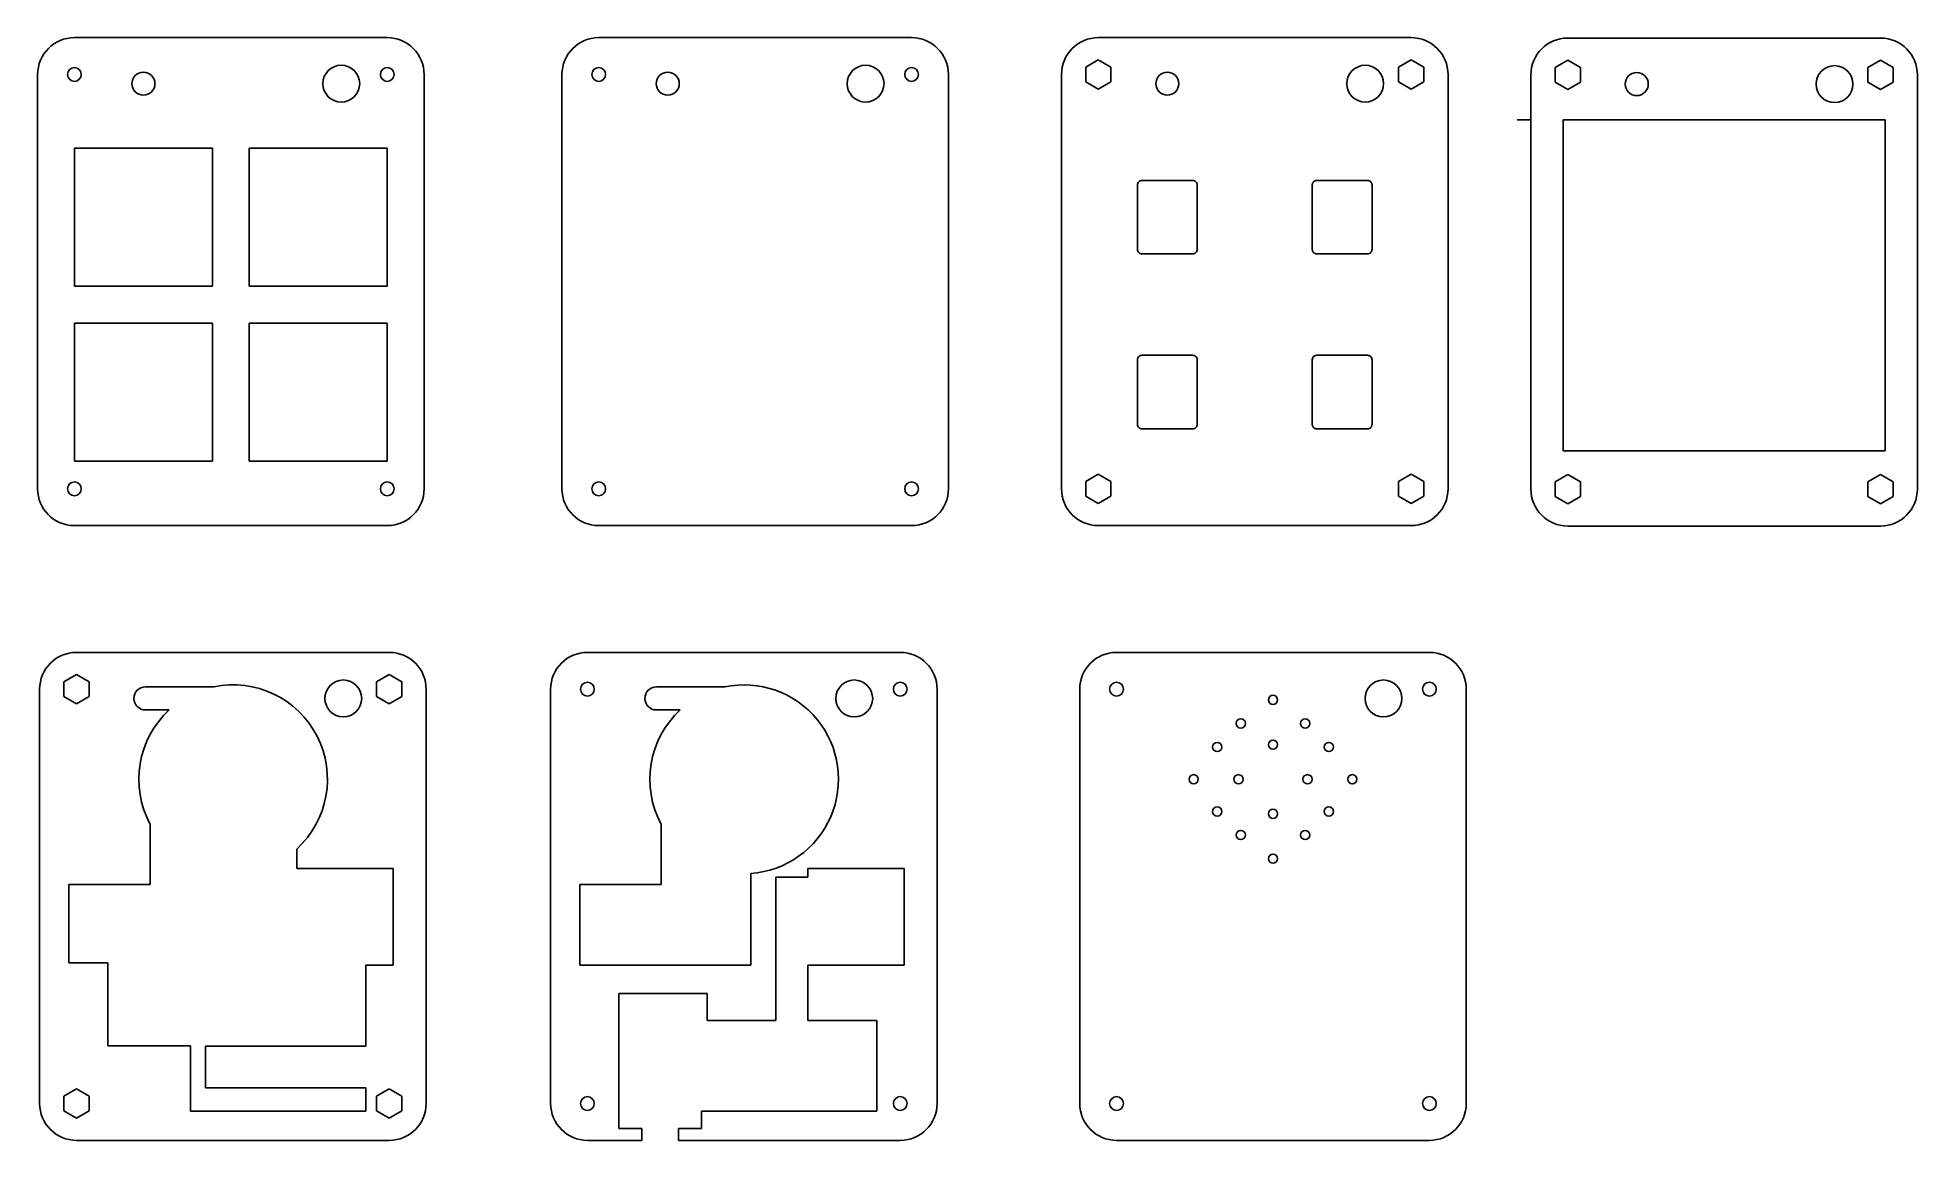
# Model space of a CAD drawing. Header units: millimetres. Extents: x 156 to 565, y 102 to 341.
import ezdxf

# ---------------------------------------------------------------- set-up
doc = ezdxf.new("R2010")
doc.units = ezdxf.units.MM
for name, color, linetype, lineweight, true_color in [('6Kant', 1, 'Continuous', 25, 0xff0000), ('cutout', 1, 'Continuous', 25, 0xff0000), ('inline', 3, 'Continuous', 25, 0x00ff00), ('outline', 5, 'Continuous', 25, 0x0000ff), ('screws', 1, 'Continuous', 25, 0xff0000)]:
    doc.layers.add(name, color=color, linetype=linetype, lineweight=lineweight, true_color=true_color)

msp = doc.modelspace()

# ---------------------------------------------------------------- linework, layer by layer
at = {"layer": '6Kant'}
for p, q in [((386.98, 336.26), (384.23, 334.68)), ((389.73, 334.68), (386.98, 336.26)), ((454.98, 336.26), (452.23, 334.68)), ((457.73, 334.68), (454.98, 336.26)), ((489, 336.18), (486.25, 334.59)), ((491.75, 334.59), (489, 336.18)), ((557, 336.18), (554.25, 334.59)), ((559.75, 334.59), (557, 336.18)), ((384.23, 334.68), (384.23, 331.5)), ((384.23, 331.5), (386.98, 329.91)), ((386.98, 329.91), (389.73, 331.5)), ((389.73, 331.5), (389.73, 334.68)), ((452.23, 334.68), (452.23, 331.5)), ((452.23, 331.5), (454.98, 329.91)), ((454.98, 329.91), (457.73, 331.5)), ((457.73, 331.5), (457.73, 334.68)), ((486.25, 334.59), (486.25, 331.41)), ((486.25, 331.41), (489, 329.82)), ((489, 329.82), (491.75, 331.41)), ((491.75, 331.41), (491.75, 334.59)), ((554.25, 334.59), (554.25, 331.41)), ((554.25, 331.41), (557, 329.82)), ((557, 329.82), (559.75, 331.41)), ((559.75, 331.41), (559.75, 334.59)), ((386.98, 246.26), (384.23, 244.68)), ((389.73, 244.68), (386.98, 246.26)), ((454.98, 246.26), (452.23, 244.68)), ((457.73, 244.68), (454.98, 246.26)), ((489, 246.18), (486.25, 244.59)), ((491.75, 244.59), (489, 246.18)), ((557, 246.18), (554.25, 244.59)), ((559.75, 244.59), (557, 246.18)), ((384.23, 244.68), (384.23, 241.5)), ((384.23, 241.5), (386.98, 239.91)), ((386.98, 239.91), (389.73, 241.5)), ((389.73, 241.5), (389.73, 244.68)), ((452.23, 244.68), (452.23, 241.5)), ((452.23, 241.5), (454.98, 239.91)), ((454.98, 239.91), (457.73, 241.5)), ((457.73, 241.5), (457.73, 244.68)), ((486.25, 244.59), (486.25, 241.41)), ((486.25, 241.41), (489, 239.82)), ((489, 239.82), (491.75, 241.41)), ((491.75, 241.41), (491.75, 244.59)), ((554.25, 244.59), (554.25, 241.41)), ((554.25, 241.41), (557, 239.82)), ((557, 239.82), (559.75, 241.41)), ((559.75, 241.41), (559.75, 244.59)), ((164.88, 202.74), (162.13, 201.15)), ((162.13, 201.15), (162.13, 197.97)), ((167.63, 201.15), (164.88, 202.74)), ((167.63, 197.97), (167.63, 201.15)), ((232.88, 202.74), (230.13, 201.15)), ((230.13, 201.15), (230.13, 197.97)), ((235.63, 201.15), (232.88, 202.74)), ((235.63, 197.97), (235.63, 201.15)), ((162.13, 197.97), (164.88, 196.39)), ((164.88, 196.39), (167.63, 197.97)), ((230.13, 197.97), (232.88, 196.39)), ((232.88, 196.39), (235.63, 197.97)), ((164.88, 112.74), (162.13, 111.15)), ((162.13, 111.15), (162.13, 107.97)), ((167.63, 111.15), (164.88, 112.74)), ((167.63, 107.97), (167.63, 111.15)), ((232.88, 112.74), (230.13, 111.15)), ((230.13, 111.15), (230.13, 107.97)), ((235.63, 111.15), (232.88, 112.74)), ((235.63, 107.97), (235.63, 111.15)), ((162.13, 107.97), (164.88, 106.39)), ((164.88, 106.39), (167.63, 107.97)), ((230.13, 107.97), (232.88, 106.39)), ((232.88, 106.39), (235.63, 107.97))]:
    msp.add_line(p, q, dxfattribs=at)
at = {"layer": 'cutout'}
for p, q in [((179.88, 200.06), (194.72, 200.06)), ((290.94, 200.06), (305.78, 200.06)), ((179.88, 195.06), (185.03, 195.06)), ((290.94, 195.06), (296.09, 195.06)), ((180.94, 157.11), (180.94, 170.19)), ((292, 157.11), (292, 170.19)), ((212.75, 164.85), (212.75, 160.61)), ((212.75, 160.61), (233.75, 160.61)), ((233.75, 160.61), (233.75, 139.61)), ((311.43, 139.61), (311.43, 159.55)), ((323.81, 160.61), (344.81, 160.61)), ((323.81, 158.73), (323.81, 160.61)), ((344.81, 160.61), (344.81, 139.61)), ((163.2, 140.11), (163.2, 157.11)), ((163.2, 157.11), (180.94, 157.11)), ((274.26, 140.11), (274.26, 157.11)), ((274.26, 157.11), (292, 157.11)), ((316.91, 150.73), (316.91, 158.73)), ((316.91, 158.73), (323.81, 158.73)), ((316.91, 127.57), (316.91, 150.73)), ((171.69, 140.11), (163.2, 140.11)), ((171.69, 122.11), (171.69, 140.11)), ((233.75, 139.61), (227.78, 139.61)), ((227.78, 139.61), (227.78, 122)), ((274.26, 139.61), (274.26, 140.11)), ((274.26, 139.61), (311.43, 139.61)), ((323.81, 139.61), (336.84, 139.61)), ((323.81, 127.57), (323.81, 139.61)), ((344.81, 139.61), (336.84, 139.61)), ((282.75, 104.11), (282.75, 133.47)), ((282.75, 133.47), (301.93, 133.47)), ((301.93, 127.57), (301.93, 133.47)), ((301.93, 127.57), (316.91, 127.57)), ((323.81, 127.57), (336.84, 127.57)), ((336.84, 127.57), (338.84, 127.57)), ((338.84, 127.57), (338.84, 107.91)), ((171.69, 122.11), (189.69, 122.11)), ((189.69, 107.91), (189.69, 122.11)), ((192.94, 122), (225.78, 122)), ((192.94, 113), (192.94, 122)), ((225.78, 122), (227.78, 122)), ((192.94, 113), (225.78, 113)), ((225.78, 113), (227.78, 113)), ((227.78, 113), (227.78, 107.91)), ((225.78, 107.91), (189.69, 107.91)), ((225.78, 107.91), (227.78, 107.91)), ((336.84, 107.91), (300.75, 107.91)), ((300.75, 107.91), (300.75, 104.11)), ((336.84, 107.91), (338.84, 107.91)), ((287.75, 104.11), (282.75, 104.11)), ((287.75, 101.56), (287.75, 104.11)), ((300.75, 104.11), (295.75, 104.11)), ((295.75, 101.56), (295.75, 104.11))]:
    msp.add_line(p, q, dxfattribs=at)
for centre in [(222.44, 331.09), (336.4, 331.09), (444.98, 331.09), (547, 331), (222.88, 197.56), (333.94, 197.56), (448.94, 197.56)]:
    msp.add_circle(centre, 4, dxfattribs=at)
for centre, radius, start, end in [((198.94, 180), 20.5, 312.346, 101.8836), ((310, 180), 20.5, 273.998, 101.8836), ((179.88, 197.56), 2.5, 90, 270), ((290.94, 197.56), 2.5, 90, 270), ((198.94, 180), 20.5, 132.7211, 208.5921), ((310, 180), 20.5, 132.7211, 208.5921)]:
    msp.add_arc(centre, radius, start, end, dxfattribs=at)
at = {"layer": 'inline'}
for p, q in [((478, 323.22), (481, 323.22)), ((488, 323.22), (558, 323.22)), ((488, 323.22), (488, 251.37)), ((558, 251.37), (558, 323.22)), ((194.44, 317.09), (164.44, 317.09)), ((164.44, 287.09), (164.44, 317.09)), ((194.44, 287.09), (194.44, 317.09)), ((232.44, 317.09), (202.44, 317.09)), ((202.44, 287.09), (202.44, 317.09)), ((232.44, 287.09), (232.44, 317.09)), ((164.44, 287.09), (194.44, 287.09)), ((202.44, 287.09), (232.44, 287.09)), ((194.44, 279.09), (164.44, 279.09)), ((164.44, 249.09), (164.44, 279.09)), ((194.44, 249.09), (194.44, 279.09)), ((232.44, 279.09), (202.44, 279.09)), ((202.44, 249.09), (202.44, 279.09)), ((232.44, 249.09), (232.44, 279.09)), ((488, 251.37), (558, 251.37)), ((164.44, 249.09), (194.44, 249.09)), ((202.44, 249.09), (232.44, 249.09))]:
    msp.add_line(p, q, dxfattribs=at)
at = {"layer": 'inline', "flags": 128}
for points in [[(395.48, 309.09, -0.414214), (396.48, 310.09), (407.48, 310.09, -0.414214), (408.48, 309.09), (408.48, 295.09, -0.414214), (407.48, 294.09), (396.48, 294.09, -0.414214), (395.48, 295.09)], [(433.48, 309.09, -0.414214), (434.48, 310.09), (445.48, 310.09, -0.414214), (446.48, 309.09), (446.48, 295.09, -0.414214), (445.48, 294.09), (434.48, 294.09, -0.414214), (433.48, 295.09)], [(408.48, 257.09, -0.414214), (407.48, 256.09), (396.48, 256.09, -0.414214), (395.48, 257.09), (395.48, 271.09, -0.414214), (396.48, 272.09), (407.48, 272.09, -0.414214), (408.48, 271.09)], [(433.48, 271.09, -0.414214), (434.48, 272.09), (445.48, 272.09, -0.414214), (446.48, 271.09), (446.48, 257.09, -0.414214), (445.48, 256.09), (434.48, 256.09, -0.414214), (433.48, 257.09)]]:
    msp.add_lwpolyline(points, format="xyb", close=True, dxfattribs=at)
at = {"layer": 'inline'}
for centre, radius in [((179.44, 331.09), 2.5), ((293.4, 331.09), 2.5), ((401.98, 331.09), 2.5), ((504, 331), 2.5), ((424.94, 197.25), 1), ((417.94, 192.12), 1), ((431.94, 192.12), 1), ((412.82, 187), 1), ((424.94, 187.5), 1), ((437.07, 187), 1), ((407.69, 180), 1), ((417.44, 180), 1), ((432.44, 180), 1), ((442.19, 180), 1), ((412.82, 173), 1), ((424.94, 172.5), 1), ((437.07, 173), 1), ((417.94, 167.88), 1), ((431.94, 167.88), 1), ((424.94, 162.75), 1)]:
    msp.add_circle(centre, radius, dxfattribs=at)
at = {"layer": 'outline'}
for p, q in [((164.44, 341.09), (232.44, 341.09)), ((278.4, 341.09), (346.4, 341.09)), ((386.98, 341.09), (454.98, 341.09)), ((489, 341), (557, 341)), ((156.44, 243.09), (156.44, 333.09)), ((240.44, 333.09), (240.44, 243.09)), ((270.4, 243.09), (270.4, 333.09)), ((354.4, 333.09), (354.4, 243.09)), ((378.98, 243.09), (378.98, 333.09)), ((462.98, 333.09), (462.98, 243.09)), ((481, 243), (481, 333)), ((565, 333), (565, 243)), ((232.44, 235.09), (164.44, 235.09)), ((346.4, 235.09), (278.4, 235.09)), ((454.98, 235.09), (386.98, 235.09)), ((557, 235), (489, 235)), ((164.88, 207.56), (232.88, 207.56)), ((275.94, 207.56), (343.94, 207.56)), ((390.94, 207.56), (458.94, 207.56)), ((156.88, 109.56), (156.88, 199.56)), ((240.88, 199.56), (240.88, 109.56)), ((267.94, 109.56), (267.94, 199.56)), ((351.94, 199.56), (351.94, 109.56)), ((382.94, 109.56), (382.94, 199.56)), ((466.94, 199.56), (466.94, 109.56)), ((232.88, 101.56), (164.88, 101.56)), ((287.75, 101.56), (275.94, 101.56)), ((343.94, 101.56), (295.75, 101.56)), ((458.94, 101.56), (390.94, 101.56))]:
    msp.add_line(p, q, dxfattribs=at)
for centre, start, end in [((164.44, 333.09), 90, 180), ((232.44, 333.09), 0, 90), ((278.4, 333.09), 90, 180), ((346.4, 333.09), 0, 90), ((386.98, 333.09), 90, 180), ((454.98, 333.09), 0, 90), ((489, 333), 90, 180), ((557, 333), 0, 90), ((164.44, 243.09), 180, 270), ((232.44, 243.09), 270, 0), ((278.4, 243.09), 180, 270), ((346.4, 243.09), 270, 0), ((386.98, 243.09), 180, 270), ((454.98, 243.09), 270, 0), ((489, 243), 180, 270), ((557, 243), 270, 0), ((164.88, 199.56), 90, 180), ((232.88, 199.56), 0, 90), ((275.94, 199.56), 90, 180), ((343.94, 199.56), 0, 90), ((390.94, 199.56), 90, 180), ((458.94, 199.56), 0, 90), ((164.88, 109.56), 180, 270), ((232.88, 109.56), 270, 0), ((275.94, 109.56), 180, 270), ((343.94, 109.56), 270, 0), ((390.94, 109.56), 180, 270), ((458.94, 109.56), 270, 0)]:
    msp.add_arc(centre, 8, start, end, dxfattribs=at)
at = {"layer": 'screws'}
for centre in [(164.44, 333.09), (232.44, 333.09), (278.4, 333.09), (346.4, 333.09), (164.44, 243.09), (232.44, 243.09), (278.4, 243.09), (346.4, 243.09), (275.94, 199.56), (343.94, 199.56), (390.94, 199.56), (458.94, 199.56), (275.94, 109.56), (343.94, 109.56), (390.94, 109.56), (458.94, 109.56)]:
    msp.add_circle(centre, 1.5, dxfattribs=at)

doc.saveas('drawing.dxf')
